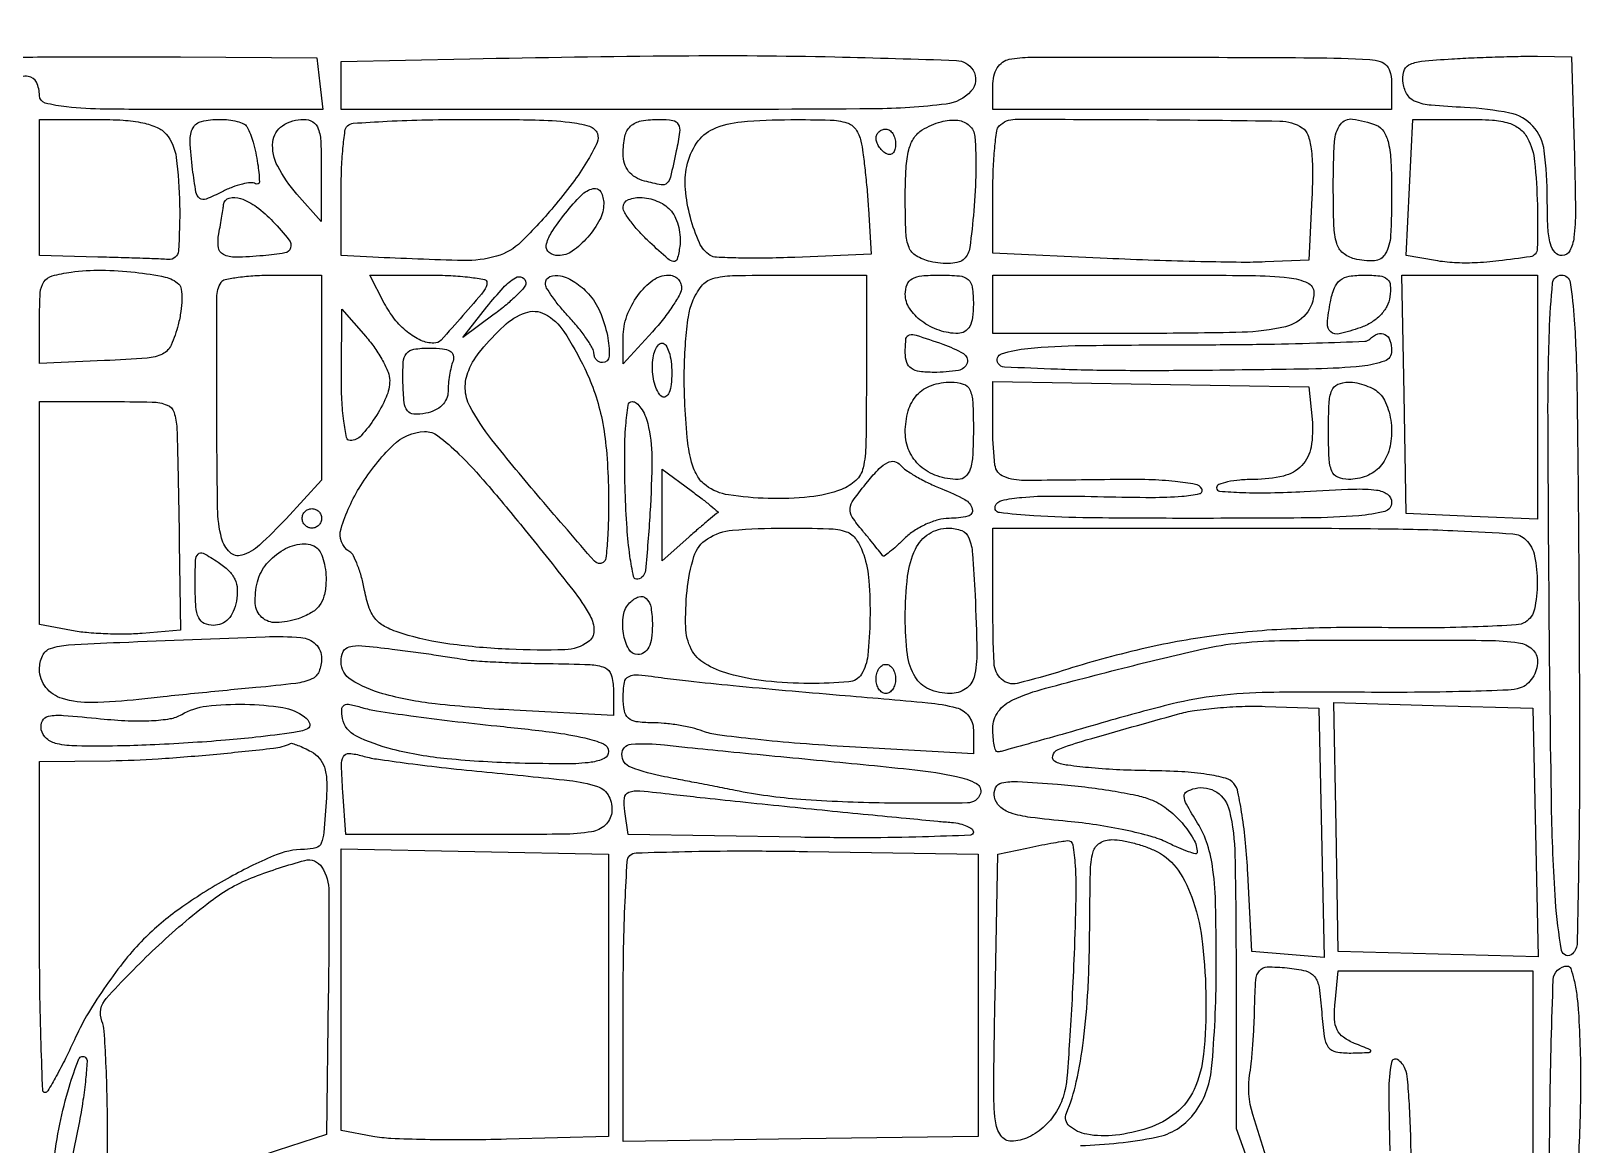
# Model space of a CAD drawing. Extents: x 24 to 1546, y 0 to 2379.
# Drawn here: x 403.1 to 563, y 461.6 to 576.1 of the extents above; entities that cross this region are included whole.
import ezdxf

# ---------------------------------------------------------------- set-up
doc = ezdxf.new("R2010")
doc.units = 0
doc.header["$MEASUREMENT"] = 0
doc.layers.get('0').update_dxf_attribs({"linetype": 'CONTINUOUS'})

msp = doc.modelspace()

# ---------------------------------------------------------------- linework, layer by layer
for points in [[(669.79548, 1002.302636, -0.00002), (669.596685, 899.530331, -0.000025), (669.388942, 796.915146, -0.198373)], [(433.08376, 459.637665, -0.000005), (433.142073, 433.558978, -0.0001)], [(682.11066, 576.138525, -0.000014), (730.176508, 576.301627, -0.000501)], [(337.966179, 168.392349, 0.000137), (435.072302, 168.795574, 0.000014), (536.468237, 169.247283, 0.412847)], [(563.34628, 20.117426, 0.00003), (563.585042, 68.349484, 0.000793), (563.761466, 121.74337, 0.000478), (563.809731, 185.065658, -0.000252), (563.829439, 248.38279, -0.000419), (563.917736, 301.759581, -0.00001), (564.039235, 350.115363, -0.198254)], [(330.47682, 18.883074, 0.000013), (445.994116, 18.943074, 0.000017), (561.276547, 19.009838, 0.139128)], [(226.501837, 20.5), (226.500919, 213.749975, -0.000156), (226.538171, 334.839254, -0.002108), (226.752395, 379.142941, -0.000995), (227.046872, 405.812407, -0.410398), (228.25, 406.999975, -0.406869), (229.694408, 405.591471, -0.003991), (229.967336, 389.699567, -0.002296), (230.109045, 358.876355, -0.000048), (230.095006, 206.25), (230.064976, 47)], [(511.021299, 461.55132, 0.040739), (518.79648, 462.414478, 0.181542), (522.641398, 464.778, 0.143129), (524.491663, 469.463034, 0.02237), (524.964459, 479.5, 0.005533), (524.906684, 486.120649, 0.026419), (524.632467, 489.890253, 0.046194), (524.060473, 492.475274, 0.059437), (523.049336, 494.686897, -0.008925), (521.913192, 496.627299, -0.111207), (521.670592, 497.439224, -0.289282), (521.930679, 497.921778, -0.072759), (522.803074, 498.258144, -0.204959), (525.011891, 497.8526, -0.191969), (526.322658, 495.959386, -0.051725), (526.889174, 491.372736, -0.004883), (527, 480.0258), (527, 463.296489), (533, 446.582298, -0.00166)], [(534.27155, 447.276694, -0.00334), (528.721972, 464.738467, -0.116253), (528.425016, 469, 0.016408), (528.587912, 470.254919, 0.006059), (528.737869, 472.032674, 0.005997), (528.854849, 473.978698, 0.007182), (528.916667, 475.813358, -0.012017), (529.036799, 478.582845, -0.158138), (529.413368, 479.522758, -0.220582), (530.21788, 479.903324, -0.025945), (532.25, 479.813358, -0.034162), (534.163031, 479.495957, -0.170606), (535.064461, 478.917313, -0.131086), (535.533538, 477.812404, -0.017144), (535.807498, 475.25, 0.015213), (536.065707, 472.743417, 0.122783), (536.488822, 471.676081, 0.195722), (537.275164, 471.180364, 0.049906), (538.807498, 471.063386, 0.002161), (540.679, 471.115539, 0.302207), (540.851851, 471.238715, 0.406134), (540.780028, 471.40539, 0.002734), (539.186004, 472.054836, -0.058413), (538.033454, 472.681664, -0.128278), (537.391001, 473.443139, -0.104583), (537.128426, 474.529036, -0.031237), (537.186004, 476.24145), (537.5, 479.5), (547.5, 479.5), (557.5, 479.5), (557.5, 465.5), (557.5, 451.5)], [(545, 459.370495, 0.006605), (544.955645, 462.728192, 0.00848), (544.821697, 465.814208, 0.006758), (544.631468, 468.385321, 0.069873), (544.393011, 469.418213, 0.1642), (543.596359, 470.379726, 0.526666), (542.972324, 470.103959, 0.047543), (542.704462, 467.141433, 0.006695), (542.816413, 461.002179, -0.004062)]]:
    msp.add_lwpolyline(points, format="xyb")
for points in [[(432.816422, 570.664104), (433.132845, 568), (418.566422, 568, -0.003349), (410.743384, 568.052393, -0.021306), (406.777168, 568.274731, -0.041769), (404.582527, 568.678838, -0.3384), (404, 569.440983, 0.113491), (403.686741, 570.803307, 0.253297), (402.849295, 571.404468, 0.155182), (401.506194, 571.158036, 0.044316), (399.709808, 569.986375, -0.082994), (397.441303, 568.74441, -0.054611), (394.534666, 568.075523, -0.057214), (391.885139, 568.068184, -0.230373), (390.555773, 568.909758, -0.096779), (390.382488, 569.369266, -0.045124), (390.333013, 570.006591, -0.042416), (390.401526, 570.707101, -0.046065), (390.587001, 571.366125, -0.263129), (392.006687, 572.537355, -0.025496), (396.60209, 573.111151, -0.016804), (404.260724, 573.414855, -0.003041), (418.5, 573.414104), (432.5, 573.328207)], [(499.967059, 572.053299, -0.337922), (499.752992, 569.879826, -0.176055), (497.188838, 568.569782, -0.029169), (489.717124, 568.079864, -0.001789), (467.393011, 568), (435, 568), (435, 570.470975), (435, 572.94195), (448.25, 573.220975, -0.00323), (469.760999, 573.53496, -0.007678), (485.759058, 573.419461, -0.00344), (498.250875, 573.051426, -0.250259)], [(540.75, 573.133698, -0.060903), (541.830165, 572.936017, -0.141213), (542.51163, 572.486386, -0.129732), (542.883739, 571.714031, -0.047773), (543, 570.5), (543, 568), (522.5, 568), (502, 568), (502, 570.426676, -0.056312), (502.115183, 571.446156, -0.081535), (502.457175, 572.28357, -0.095679), (502.996716, 572.873035, -0.112857), (503.687663, 573.176676, -0.04714), (505.85911, 573.383755, -0.000507), (520.872713, 573.381558, -0.001342), (534.860083, 573.327785, -0.013206)], [(561.784983, 563.208775, -0.004608), (561.890128, 557.5845, -0.03284), (561.737257, 554.86627, -0.086672), (561.316687, 553.480955, -0.282995), (560.534983, 553, -0.209898), (559.79216, 553.326205, -0.121816), (559.316062, 554.196081, -0.053705), (559.064767, 555.847211, -0.010933), (559, 558.80887, 0.031765), (558.684546, 563.769321, 0.153173), (557.517697, 566.306873, 0.161808), (555.150323, 567.646596, 0.03657), (550.5, 568.212212, -0.009751), (547.054398, 568.444897, -0.072095), (545.455909, 568.820641, -0.160096), (544.620759, 569.513169, -0.105298), (544.187581, 570.695576, -0.09147), (544.237355, 571.906369, -0.223866), (544.773675, 572.591752, -0.092198), (546.051465, 572.962599, -0.009546), (549.187581, 573.212438, -0.00429), (551.477771, 573.331234, -0.003347), (553.967602, 573.422283, -0.003384), (556.28802, 573.47587, -0.008229), (558, 573.475636), (561.5, 573.417549)], [(417.009657, 565.488364, -0.142976), (418.051754, 563.082131, -0.026512), (418.400753, 558.220071, -0.022386), (418.276991, 553.482801, -0.416836), (417.25, 552.6, 0.010284), (416.463833, 552.646645, 0.001057), (414.604688, 552.714688, 0.001317), (412.389035, 552.785247, 0.001052), (410, 552.85), (404, 553), (404, 560), (404, 567), (409.877555, 567, -0.016085), (412.591141, 566.912683, -0.036147), (414.630707, 566.632341, -0.049041), (416.102227, 566.16606, -0.118857)], [(425.302725, 566.25, -0.060989), (425.956787, 564.656243, -0.02832), (426.425918, 562.46575, -0.029287), (426.606088, 560.590757, -0.599977), (426.218381, 560.365033, 0.160484), (425.719218, 560.484714, 0.036819), (424.851382, 560.347744, 0.034423), (423.826513, 560.031882, 0.027707), (422.77493, 559.558257, -0.021853), (421.137469, 558.797588, -0.265835), (420.476562, 558.882964, -0.190461), (420.081472, 559.532809, -0.011229), (419.736035, 561.859435, -0.018574), (419.479609, 564.772702, -0.13684), (419.783196, 566.121806, -0.216986), (420.668763, 566.79518, -0.05575), (422.5, 567, -0.0292), (423.442728, 566.944897, -0.036191), (424.305861, 566.779688, -0.039221), (424.984867, 566.539596, -0.161704)], [(432.968399, 561.75), (432.936798, 556.5), (430.468399, 559.305764, -0.059187), (428.484557, 562.185199, -0.144889), (427.985187, 564.683654, -0.228163), (428.978134, 566.343337, -0.146791), (431.166667, 567, -0.138716), (432.100037, 566.735972, -0.173937), (432.658415, 566.0384, -0.073181), (432.921832, 564.626835, -0.011103)], [(461.348508, 565.534186, -0.200937), (461.320953, 564.621606, -0.026438), (460.407445, 562.865387, -0.02581), (458.984713, 560.713202, -0.015129), (457.076168, 558.284186, -0.024229), (453.496704, 554.400695, -0.124685), (450.991213, 552.934116, -0.076888), (447.564502, 552.493049, -0.005904), (438.25, 552.840369), (435, 553), (435, 559.333333, -0.009794), (435.04848, 561.80813, -0.013945), (435.195833, 564.002083, -0.009871), (435.403093, 565.801233, -0.164193), (435.666667, 566.333333, -0.182032), (436.258093, 566.601201, -0.003374), (439.728989, 566.804167, -0.007823), (443.825604, 566.951777, -0.005093), (448.559678, 567, -0.00458), (454.95478, 566.941422, -0.023954), (458.46669, 566.708526, -0.043249), (460.531519, 566.288752, -0.233452)], [(469.46264, 563.75, -0.005249), (468.856526, 561.05905, -0.145759), (468.501051, 560.440382, -0.241574), (467.919418, 560.269516, -0.016863), (466.20633, 560.656295, -0.068358), (465.258813, 561.048306, -0.093659), (464.563901, 561.652351, -0.095061), (464.144117, 562.460822, -0.072467), (464, 563.449965, -0.049079), (464.176433, 565.243075, -0.155257), (464.752431, 566.286954, -0.147702), (465.846705, 566.836281, -0.043018), (467.746122, 567, -0.040235), (469.102344, 566.890687, -0.235204), (469.666623, 566.485397, -0.15876), (469.80722, 565.671362, -0.016797)], [(488.441214, 564.75, -0.018973), (488.64534, 563.574604, -0.005815), (488.865362, 561.785704, -0.00581), (489.065257, 559.775768, -0.006331), (489.212036, 557.818353), (489.503539, 553.136706), (481.648141, 552.818353, -0.006551), (478.577966, 552.734199, -0.009387), (475.855334, 552.74637, -0.005788), (473.584102, 552.825483, -0.128585), (472.958932, 553.020352, -0.1497), (471.831594, 554.31697, -0.039931), (470.912047, 556.927592, -0.040894), (470.394706, 559.818144, -0.078049), (470.536848, 562.167767, -0.093032), (471.551749, 564.556677, -0.141304), (473.262016, 566.005375, -0.085226), (476.153939, 566.749949, -0.019361), (481.230948, 566.969591, -0.007474), (485.263245, 566.92753, -0.06842), (486.989682, 566.645365, -0.166076), (487.902633, 565.98282, -0.101339)], [(492, 564.440983, -0.066118), (491.926733, 563.889346, -0.138808), (491.70625, 563.521475, -0.191142), (491.379648, 563.392057, -0.139169), (491, 563.5, -0.06081), (490.617485, 563.806203, -0.051032), (490.29375, 564.2129, -0.053229), (490.073302, 564.653442, -0.089642), (490, 565.059017, -0.105429), (490.076556, 565.418051, -0.099231), (490.29375, 565.723586, -0.096318), (490.618268, 565.928382, -0.092995), (491, 566, -0.153634), (491.381379, 565.879982, -0.097988), (491.70625, 565.542039, -0.080552), (491.925455, 565.037096, -0.062283)], [(500.145946, 565.25, -0.02543), (500.261331, 561.685146, -0.016964), (500.047243, 557.60462, -0.011136), (499.635873, 553.832067, -0.165104), (499.055826, 552.655826, -0.131838), (498.527541, 552.351078, -0.046417), (497.657684, 552.203281, -0.042162), (496.625004, 552.212307, -0.038241), (495.573216, 552.392268, -0.068605), (494.122227, 552.976696, -0.171134), (493.385682, 553.8303, -0.084173), (493.066755, 555.364333, -0.009258), (493, 558.969362, -0.013372), (493.080486, 561.97825, -0.048329), (493.366724, 563.871283, -0.080935), (493.900506, 565.105582, -0.118981), (494.75, 565.919901, -0.059157), (496.678247, 566.756225, -0.104016), (498.402672, 566.90102, -0.154742), (499.603738, 566.349364, -0.189723)], [(533.801843, 566.143629, -0.170311), (534.378232, 565.413342, -0.048293), (534.719221, 563.984491, -0.033695), (534.867169, 561.886121, -0.012562), (534.801843, 558.930272), (534.5, 552.542659), (530, 552.347751, -0.013255), (527.530432, 552.306312, -0.003061), (523.370312, 552.372267, -0.00316), (518.578516, 552.507885, -0.003084), (513.75, 552.70491), (502, 553.256977), (502, 559.461822, -0.009995), (502.04849, 561.887366, -0.014186), (502.195833, 564.039827, -0.010172), (502.403238, 565.803503, -0.163431), (502.666667, 566.333333, -0.198719), (504.286451, 567.004976, -0.001709), (518.01648, 566.968257, -0.00225), (531.51917, 566.825234, -0.138414)], [(541.418213, 566.393011, -0.165839), (542.181199, 565.756729, -0.080914), (542.66361, 564.568092, -0.044604), (542.927383, 562.624872, -0.011442), (543, 559.452028, -0.013088), (542.884305, 555.032846, -0.115766), (542.343481, 553.172092, -0.253927), (541.218845, 552.466855, -0.079801), (539.173541, 552.664869, -0.108777), (537.997406, 553.265981, -0.150574), (537.349586, 554.248943, -0.063388), (537.062016, 556.063149, -0.007649), (537, 560.116631, -0.013389), (537.12332, 564.72117, -0.140875), (537.733662, 566.483155, -0.281269), (538.979363, 567.023183, -0.056836)], [(556.964816, 565.065741, -0.097688), (557.695636, 562.674765, -0.01962), (557.975736, 558.209445, -0.012694), (557.96682, 553.697289, -0.362923), (557.25, 552.88598, -0.008455), (554.004026, 552.448524, -0.018989), (551.526546, 552.252201, -0.024042), (549.454384, 552.266645, -0.028115), (547.5, 552.484991), (544.5, 552.992167), (544.832059, 559.996083), (545.164118, 567), (550.546875, 567, -0.014965), (553.351454, 566.91604, -0.058283), (555.057729, 566.612085, -0.09688), (556.171455, 566.023916, -0.100426)], [(462, 558.328741, -0.122437), (461.593253, 556.692598, -0.057737), (460.351197, 554.887448, -0.05833), (458.772986, 553.457204, -0.156183), (457.345012, 553, -0.158078), (456.397002, 553.3074, -0.284534), (456.097683, 554.037113, -0.10492), (456.606563, 555.332823, -0.020805), (458.07258, 557.365141, -0.029726), (459.700058, 559.198601, -0.137051), (460.92506, 559.888656, -0.340913), (461.68993, 559.55028, -0.124937)], [(427.996296, 556.503943, -0.016749), (429.641408, 554.63087, -0.245569), (429.815048, 553.798208, -0.288876), (429.227231, 553.269682, -0.021731), (427, 552.986558, -0.014378), (424.146586, 552.831665, -0.121978), (422.902063, 553.106413, -0.253297), (422.38547, 553.838349, -0.075829), (422.431964, 555.25, 0.002537), (422.597983, 556.166413, 0.002758), (422.750005, 557.059375, 0.00259), (422.872044, 557.825666, 0.0135), (422.92569, 558.25, -0.314606), (423.491753, 558.910759, -0.147164), (424.674672, 558.864126, -0.07693), (426.321158, 557.996059, -0.044495)], [(468.954319, 557.555042, -0.071567), (469.389958, 556.844232, -0.042428), (469.705273, 555.899507, -0.041533), (469.863538, 554.882059, -0.055385), (469.826764, 553.948268, -0.026696), (469.556573, 552.638245, -0.377091), (469.189647, 552.391069, -0.15098), (468.601842, 552.659288, -0.005415), (466.75, 554.345477, -0.018841), (465.697063, 555.402046, -0.023648), (464.807813, 556.460565, -0.022831), (464.160054, 557.395768, -0.140951), (464, 557.952251, -0.308085), (464.543886, 558.751157, -0.114337), (465.958643, 558.961623, -0.085183), (467.67921, 558.522364, -0.115042)], [(418.313867, 550.058317, -0.17052), (418.573675, 549.540441, -0.035415), (418.631937, 548.508491, -0.033422), (418.528699, 547.240175, -0.026143), (418.253781, 545.886133, -0.040379), (417.534175, 543.80764, -0.177783), (416.649688, 542.887976, -0.095112), (415.07318, 542.462931, -0.007382), (410.689914, 542.20431), (404, 541.90862), (404, 546.390952, -0.014279), (404.079498, 549.174179, -0.132559), (404.455377, 550.305805, -0.183008), (405.302024, 550.91602, -0.032579), (407.25, 551.305557, -0.035477), (410.359471, 551.496431, -0.025666), (413.825909, 551.284936, -0.022544), (416.917794, 550.79441, -0.142349)], [(433, 540.456437), (433, 529.912874), (429.339367, 525.956437, -0.020969), (426.610383, 523.244412, -0.111874), (424.796315, 522.211688, -0.272952), (423.56115, 522.511615, -0.136815), (422.723774, 523.948287, -0.060611), (422.30535, 527.035704, -0.002814), (422.220613, 537.6224, -0.00147), (422.226869, 548.711949, -0.136723), (422.661268, 550.25, -0.207601), (423.079082, 550.544752, -0.016735), (424.435273, 550.779688, -0.020364), (426.1329, 550.945459, -0.014155), (428.059017, 551), (433, 551)], [(450, 550.239782, -0.17417), (449.688781, 549.373446, -0.007242), (447.526132, 546.827861, -0.006497), (445.275654, 544.321823, -0.209507), (444.541318, 544, -0.107966), (443.207743, 544.291358, -0.062347), (441.805448, 545.160266, -0.055494), (440.496094, 546.48209, -0.048171), (439.437335, 548.121181), (437.94864, 551), (443.97432, 551, -0.011845), (446.28453, 550.945265, -0.019533), (448.229956, 550.776686, -0.014308), (449.749673, 550.540605, -0.361652)], [(454, 550.188058, -0.181791), (453.834338, 549.747478, -0.017958), (453.045313, 548.909331, -0.02082), (451.994865, 547.953965, -0.015032), (450.75, 546.975118), (447.5, 544.57412), (450, 547.731731, -0.018342), (451.677411, 549.697699, -0.069372), (452.922489, 550.723699, -0.254299), (453.638351, 550.761437, -0.289022)], [(460.423829, 549.084168, -0.08286), (461.60658, 547.239813, -0.051176), (462.376192, 544.774744, -0.05951), (462.548785, 542.661096, -0.4033), (461.862487, 542, -0.109178), (461.533442, 542.072715, -0.099794), (461.253355, 542.278615, -0.095267), (461.065526, 542.586361, -0.089747), (461, 542.948478, 0.132072), (460.859976, 543.469338, 0.018953), (460.265625, 544.410744, 0.020427), (459.457269, 545.49216, 0.016167), (458.5, 546.594501, -0.014588), (457.542634, 547.689947, -0.018929), (456.734375, 548.750498, -0.016863), (456.133878, 549.667788, -0.137331), (456, 550.146023, -0.303442), (456.463922, 550.84007, -0.158284), (457.5469, 550.925137, -0.087737), (459.038866, 550.275617, -0.062483)], [(470, 549.722861, -0.12515), (469.824968, 549.034529, -0.020933), (469.11875, 547.856037, -0.021803), (468.148601, 546.512318, -0.017806), (467, 545.161143), (464, 541.876564), (464, 544.609541, -0.087881), (464.387399, 546.796623, -0.069845), (465.518069, 548.915965, -0.075839), (467.061607, 550.473326, -0.160986), (468.654988, 551, -0.093872), (469.168403, 550.902752, -0.09658), (469.604903, 550.62484, -0.099063), (469.897072, 550.210171, -0.104456)], [(489, 540.475249, -0.003594), (488.95072, 533.61922, -0.051316), (488.665904, 531.194289, -0.151896), (487.922993, 529.899612, -0.096559), (486.4349, 528.975249, -0.06557), (483.167302, 528.201992, -0.032272), (478.891595, 528.044164, -0.030821), (474.832005, 528.407435, -0.120707), (472.522798, 529.359671, -0.107964), (471.59126, 530.412547, -0.066007), (470.977459, 531.960933, -0.039547), (470.581492, 534.316593, -0.01059), (470.32963, 538.109671, -0.015112), (470.284459, 541.14072, -0.0156), (470.423936, 544.136903, -0.015501), (470.705717, 546.718581, -0.062102), (471.119282, 548.25, -0.069583), (472.053403, 549.856235, -0.157121), (473.207128, 550.634428, -0.065247), (475.23052, 550.943141, -0.005274), (480.62132, 551), (489, 551)], [(500, 548, -0.033022), (499.91067, 546.648886, -0.087468), (499.619522, 545.729006, -0.13464), (499.124698, 545.196458, -0.139502), (498.434259, 545, -0.081597), (496.474424, 545.321977, -0.078422), (494.69082, 546.255511, -0.087342), (493.436963, 547.58045, -0.146944), (493, 549.035184, -0.091502), (493.180501, 550.013254, -0.175332), (493.695334, 550.609656, -0.105632), (494.68809, 550.917895, -0.022645), (496.5, 551, -0.021354), (498.561026, 550.911937, -0.157079), (499.458333, 550.535714, -0.185552), (499.888231, 549.739808, -0.032088)], [(535, 549.2, -0.178414), (534.181907, 546.980292, -0.159224), (532.077339, 545.693513, -0.052511), (527.617887, 545.119322, -0.005782), (517.3, 545), (502, 545), (502, 548), (502, 551), (518.5, 551, -0.002216), (528.498395, 550.95569, -0.024955), (532.458333, 550.722727, -0.080058), (534.356896, 550.200481, -0.293678)], [(542.819551, 548.770124, -0.08595), (542.50003, 547.785582, -0.069682), (541.850036, 546.88359, -0.063986), (540.917532, 546.130391, -0.053739), (539.769513, 545.583944, -0.024735), (537.619475, 544.948378, -0.243107), (536.729932, 545.16512, -0.241286), (536.388051, 546.017818, -0.0244), (536.704882, 548.25, -0.043958), (537.110321, 549.67255, -0.134988), (537.698291, 550.47246, -0.129139), (538.629839, 550.87925, -0.038736), (540.186128, 551, -0.026473), (541.768389, 550.916165, -0.150302), (542.534856, 550.588271, -0.201875), (542.861255, 549.945376, -0.053483)], [(562.208486, 524.25, -0.001235), (562.313597, 504.504357, -0.004307), (562.240149, 491.757218, -0.00175), (562.07263, 482.387015, -0.193363), (561.590361, 481.257028, -0.605673), (560.472523, 481.607429, -0.027469), (559.845041, 486.685273, -0.013058), (559.436709, 496.422386, -0.001862), (559.195413, 516.409403, -0.001106), (559.07238, 536.463988, -0.010068), (559.214125, 545.205525, -0.014767), (559.54177, 550.171514, -0.386536), (560.453332, 551, -0.370121), (561.348603, 550.232088, -0.021837), (561.769507, 546.39249, -0.012901), (562.042753, 539.516511, -0.001531)], [(440, 540.166743, -0.104469), (439.636868, 538.447714, -0.041399), (438.475526, 536.317409, -0.039002), (437.061334, 534.4946, -0.211314), (435.943296, 534, -0.355882), (435.572665, 534.302058, -0.017232), (435.286376, 535.982813, -0.021612), (435.087426, 538.16216, -0.013126), (435.031601, 540.75), (435.063202, 547.5), (437.531601, 544.694236, -0.027437), (438.476312, 543.493584, -0.028169), (439.274908, 542.206907, -0.029339), (439.835577, 541.017489, -0.095749)], [(460.053865, 541.388729, -0.031611), (461.10824, 538.806364, -0.03156), (461.829323, 536.110296, -0.027671), (462.270526, 533.04415, -0.016003), (462.477547, 529.323426, -0.009002), (462.493576, 526.448237, -0.013733), (462.394057, 523.954974, -0.008234), (462.221931, 521.906402, -0.233334), (461.947589, 521.467608, -0.367196), (461.037324, 521.605412, -0.002535), (455.505957, 528.019245, -0.008038), (450.501448, 534.076565, -0.047104), (448.240152, 537.525823, -0.114905), (447.765262, 539.330222, -0.107603), (448.117976, 541.206277, -0.074751), (449.394202, 543.290454, -0.029069), (451.721452, 545.754824, -0.10217), (453.946421, 547.125869, -0.210863), (455.944946, 546.991732, -0.128714), (457.896306, 545.214703, -0.031326)], [(446.511055, 542.168213, 0.034198), (446.314855, 541.529516, 0.017), (446.150122, 540.698407, 0.01679), (446.037228, 539.821925, 0.023635), (446, 539.03479, -0.105813), (445.837524, 538.275636, -0.093183), (445.374511, 537.609643, -0.083254), (444.6486, 537.100854, -0.064168), (443.728288, 536.798889, -0.055176), (442.479705, 536.700495, -0.226929), (441.824178, 537.040021, -0.13853), (441.486983, 537.906072, -0.017444), (441.363027, 539.932312, -0.019593), (441.39037, 542.041058, -0.153764), (441.72895, 542.948039, -0.194795), (442.484958, 543.384526, -0.034722), (444.145794, 543.5, -0.027799), (445.430049, 543.428542, -0.100751), (446.204801, 543.178665, -0.199017), (446.538627, 542.753016, -0.161017)], [(469, 540.940983, -0.027979), (468.933656, 539.756294, -0.069343), (468.718784, 538.916013, -0.145541), (468.391769, 538.509855, -0.297719), (468, 538.5, -0.130646), (467.615492, 538.906663, -0.045439), (467.29375, 539.653525, -0.041396), (467.073842, 540.57934, -0.037634), (467, 541.559017, -0.039081), (467.07317, 542.49372, -0.058208), (467.29375, 543.282961, -0.076538), (467.617207, 543.820624, -0.222681), (468, 544, -0.257909), (468.384428, 543.787575, -0.061379), (468.70625, 543.101414, -0.048032), (468.927265, 542.112882, -0.031003)], [(496.84959, 543.902589, -0.047251), (498.973404, 542.928919, -0.350891), (499.349803, 541.962964, -0.284745), (498.466485, 541.199694, -0.039474), (495.940983, 541, -0.031983), (494.477941, 541.09368, -0.117871), (493.617623, 541.420011, -0.164533), (493.15741, 542.028613, -0.080498), (493, 543, -0.025161), (493.073747, 544.464561, -0.320291), (493.417277, 544.8558, -0.13782), (494.125669, 544.824887, -0.004476)], [(543, 543.195333, -0.315193), (542.279479, 542.165902, -0.062433), (539.96044, 541.635751, -0.020754), (535.208727, 541.357267, -0.001791), (523.059969, 541.193793, -0.004092), (515.145054, 541.180426, -0.007301), (508.636054, 541.31777, -0.002627), (503.20169, 541.540448, -0.247638), (502.545448, 541.926463, -0.486162), (502.906342, 542.910679, -0.055153), (505.596745, 543.467579, -0.020469), (511.14328, 543.761737, -0.002741), (522.845418, 543.838622, 0.003077), (529.535684, 543.887077, 0.004882), (535.263423, 544.01976, 0.001346), (540.23104, 544.196771, 0.188975), (540.762084, 544.428751, -0.106118), (541.572568, 544.952776, -0.220007), (542.307805, 544.900776, -0.18869), (542.824337, 544.280106, -0.080444)], [(500, 535, -0.013621), (499.931449, 532.484034, -0.062329), (499.671713, 531.048344, -0.134262), (499.183882, 530.287936, -0.185449), (498.434259, 530, -0.081797), (496.290531, 530.353063, -0.100503), (494.540663, 531.37082, -0.107114), (493.402803, 532.930594, -0.104589), (493, 534.835184, -0.067958), (493.303274, 537.056201, -0.117258), (494.200856, 538.680383, -0.125162), (495.684609, 539.659828, -0.083801), (497.7, 540, -0.078382), (498.9666, 539.800214, -0.209687), (499.635, 539.206522, -0.097373), (499.936587, 537.957939, -0.010718)], [(534.818231, 536.184676, -0.06559), (534.717459, 533.330932, -0.150877), (533.762479, 531.431125, -0.144299), (531.86732, 530.348799, -0.058135), (528.877555, 530, 0.021259), (527.391387, 529.936782, 0.034209), (526.139032, 529.74313, 0.037787), (525.231799, 529.465128, 0.308765), (525, 529.125549, 0.39216), (525.306935, 528.794394, 0.008939), (527.64375, 528.658707, 0.015183), (530.549063, 528.630356, 0.009088), (534, 528.764254, -0.004785), (539.144234, 529.008198, -0.04058), (541.455252, 528.908068, -0.124997), (542.572703, 528.470635, -0.241797), (543, 527.638706, -0.342576), (542.283064, 526.715118, -0.042818), (539.609818, 526.269903, -0.017969), (534.458993, 526.045637, -0.001895), (522.416667, 526, -0.002508), (511.973669, 526.052375, -0.012973), (506.203396, 526.260055, -0.015591), (502.669621, 526.590005, -0.474507), (502.255447, 527.25, -0.264444), (502.926948, 527.848617, -0.030959), (504.988822, 528.158399, -0.022286), (508.231569, 528.296835, -0.005911), (513.412793, 528.225736, 0.005571), (518.345344, 528.154701, 0.020881), (521.440214, 528.273905, 0.033015), (523.268755, 528.543272, 0.518104), (523.478204, 529.035266, 0.21196), (522.817789, 529.486581, 0.01846), (520.757596, 529.787071, 0.020155), (518.032733, 529.971595, 0.010746), (514.654192, 529.991259, -0.00255), (505.22683, 529.89159, -0.096311), (503.145431, 530.284458, -0.27343), (502.221142, 531.479338, -0.031157), (502, 535.024771), (502, 540.049543), (518.25, 539.774771), (534.5, 539.5)], [(541.8, 538.8, -0.082665), (542.260669, 538.155329, -0.03742), (542.6475, 537.18875, -0.035729), (542.911486, 536.083486, -0.040779), (543, 535, -0.071705), (542.699292, 532.91395, -0.110682), (541.818545, 531.327478, -0.119266), (540.401543, 530.345264, -0.09244), (538.55, 530, -0.104176), (537.468079, 530.227893, -0.194004), (536.8525, 530.859756, -0.086095), (536.564635, 532.163383, -0.011392), (536.5, 535, -0.011392), (536.564635, 537.836617, -0.086095), (536.8525, 539.140244, -0.194004), (537.468079, 539.772107, -0.104176), (538.55, 540, -0.050414), (539.422926, 539.91176, -0.038073), (540.350312, 539.6475, -0.038978), (541.191821, 539.259915, -0.069075)], [(418.118834, 535.25, -0.004665), (418.17264, 533.661352, -0.000813), (418.24129, 530.664062, -0.000883), (418.3099, 527.14733, -0.000792), (418.368834, 523.5), (418.5, 514.5), (414.544005, 514.177354, -0.018255), (412.789204, 514.098557, -0.01227), (410.782469, 514.131011, -0.012369), (408.839022, 514.258384, -0.02382), (407.294005, 514.472667), (404, 515.090626), (404, 526.545313), (404, 538), (411, 538, -0.005492), (415.591341, 537.949567, -0.086886), (417.118064, 537.647542, -0.228309), (417.831586, 536.886576, -0.065374)], [(466.520573, 535.75, -0.061412), (466.94369, 532.261814, -0.015426), (466.755458, 526.526676, -0.00773), (466.289455, 520.649074, -0.320558), (465.5, 519.739829, -0.42312), (465.066038, 520.015038, -0.015785), (464.696826, 522.121629, -0.018866), (464.395313, 525.00452, -0.008852), (464.212474, 528.75, -0.008119), (464.154557, 532.653376, -0.019367), (464.270858, 535.550023, -0.017496), (464.508125, 537.625107, -0.371263), (464.943422, 538, -0.179894), (465.373999, 537.839902, -0.061946), (465.826831, 537.339062, -0.05192), (466.231736, 536.611128, -0.040145)], [(453.919515, 524.79725, -0.003545), (458.818928, 518.646836, -0.03795), (460.592677, 515.996026, -0.131771), (460.991143, 514.447225, -0.236572), (460.404918, 513.306816, -0.152379), (458.013085, 512.490384, -0.01773), (452.289441, 512.541594, -0.022425), (446.191842, 513.087226, -0.040207), (441.282795, 514.156457, -0.041451), (439.62306, 514.814925, -0.098341), (438.575177, 515.622485, -0.095665), (437.89859, 516.784143, -0.037819), (437.419432, 518.577774, 0.020263), (437.107038, 519.936646, 0.02503), (436.702633, 521.171289, 0.024684), (436.269539, 522.151775, 0.138863), (435.886637, 522.570062, -0.34053), (434.996161, 524.930128, -0.065604), (437.015523, 529.372418, -0.059801), (440.348291, 533.518006, -0.185499), (443.586549, 534.915354, -0.176714), (444.962941, 534.475565, -0.02896), (447.105517, 532.607763, -0.021942), (449.961159, 529.554875, -0.007099)], [(473.737701, 526.571034, 0.100173), (473.577331, 526.48548, 0.001523), (472.762012, 525.808724, 0.004029), (471.821125, 525.009932, 0.002645), (470.75, 524.075686), (468, 521.651372), (468, 526.355623), (468, 531.059875), (470.987701, 528.850972, -0.005014), (472.116794, 527.998556, -0.008881), (473.02794, 527.270068, -0.003944), (473.755875, 526.656808, -0.593738)], [(496.75, 529.033053, -0.030252), (499.121031, 527.932628, -0.21141), (499.884272, 526.947369, -0.417765), (499.442111, 526.22463, -0.057639), (497.5, 526, 0.067737), (496.391038, 525.849072, 0.039043), (495.122396, 525.388021, 0.038247), (493.897874, 524.714148, 0.051509), (492.916667, 523.916667, -0.011524), (492.104921, 523.141502, -0.02014), (491.393224, 522.543229, -0.016136), (490.817435, 522.126505, -0.445408), (490.65601, 522.166667, 0.044316), (490.515198, 522.382782, 0.002187), (489.986422, 523.049643, 0.003522), (489.348362, 523.835721, 0.002536), (488.625569, 524.704459, -0.026871), (487.547563, 526.136441, -0.174696), (487.331655, 526.997564, -0.134243), (487.685292, 527.917143, -0.013615), (489.136226, 529.781843, -0.020727), (490.321053, 531.105996, -0.083065), (491.194202, 531.747549, -0.169023), (491.89171, 531.840901, -0.167288), (492.5, 531.481757, 0.066859), (493.09722, 530.945864, 0.018777), (494.160937, 530.278584, 0.018579), (495.432454, 529.607614, 0.018592)], [(433, 526, -0.099038), (432.923658, 525.618362, -0.097945), (432.70625, 525.29375, -0.097945), (432.381638, 525.076342, -0.099038), (432, 525, -0.099038), (431.618362, 525.076342, -0.097945), (431.29375, 525.29375, -0.097945), (431.076342, 525.618362, -0.099038), (431, 526, -0.099038), (431.076342, 526.381638, -0.097945), (431.29375, 526.70625, -0.097945), (431.618362, 526.923658, -0.099038), (432, 527, -0.099038), (432.381638, 526.923658, -0.097945), (432.70625, 526.70625, -0.097945), (432.923658, 526.381638, -0.099038)], [(488.726905, 522.25, -0.062946), (489.264647, 519.569015, -0.02278), (489.368395, 515.679976, -0.020379), (489.142796, 511.901365, -0.113785), (488.495438, 509.992618, -0.23895), (487.188268, 509.194565, -0.020287), (483.132264, 509.038546, -0.026818), (478.67821, 509.28709, -0.040414), (474.86246, 510.021529, -0.065556), (472.393306, 511.070885, -0.143769), (471.002979, 512.556043, -0.110785), (470.430077, 514.836004, -0.030539), (470.562281, 518.553486, -0.051571), (471.273989, 522.070664, -0.175201), (472.667159, 523.904855, -0.123666), (475.245731, 524.783021, -0.020543), (480.52462, 525, -0.006516), (485.145885, 524.939776, -0.074495), (486.934867, 524.623877, -0.166954), (487.945539, 523.848599, -0.065572)], [(500.167941, 518.111032, -0.007609), (500.36032, 512.273946, -0.066087), (500.064753, 509.698273, -0.187083), (499.196934, 508.472675, -0.147245), (497.626676, 508, -0.101653), (495.44519, 508.448141, -0.15837), (494.013916, 509.701829, -0.104439), (493.228097, 512.002124, -0.030275), (493, 515.765741, -0.027909), (493.239018, 520.044432, -0.084634), (494.043322, 522.836506, -0.139372), (495.444844, 524.414308, -0.142844), (497.453125, 525, -0.097059), (498.801038, 524.735857, -0.204891), (499.535931, 523.992366, -0.075448), (499.90718, 522.368694, -0.006502)], [(556.8, 523.8, -0.148033), (557.697385, 522.1235, -0.050753), (557.964616, 519.351762, -0.050415), (557.678528, 516.664166, -0.205426), (556.755184, 515.348695, -0.124869), (555.801655, 515.048375, -0.004391), (551.908885, 514.861814, -0.00791), (547.270137, 514.753769, -0.005425), (542.005184, 514.771575, 0.014305), (532.674276, 514.637426, 0.022739), (524.720477, 513.932047, 0.024073), (517.201113, 512.547743, 0.018957), (509.215053, 510.353796, -0.017218), (504.510667, 509.043784, -0.250431), (502.894078, 509.462796, -0.198433), (502.126093, 511.11706, -0.010716), (502, 517), (502, 525), (528.8, 525, -0.002322), (541.623588, 524.940447, -0.008386), (549.789055, 524.727612, -0.006606), (555.461884, 524.409362, -0.180974)], [(433.450503, 519.360627, -0.053549), (433.243714, 517.999228, -0.102024), (432.753169, 517.011815, -0.098705), (431.899266, 516.278462, -0.047804), (430.577547, 515.692516, -0.071442), (428.336924, 515.286851, -0.195433), (426.853178, 515.827674, -0.198936), (426.183769, 517.240345, -0.074054), (426.403133, 519.470075, -0.113066), (427.34803, 521.325266, -0.090133), (429.077789, 522.766794, -0.102322), (431.006511, 523.386842, -0.198123), (432.535456, 522.940446, -0.120829), (432.925586, 522.432606, -0.041101), (433.231377, 521.546819, -0.038024), (433.420155, 520.474381, -0.035509)], [(424.240649, 517.478539, -0.054403), (423.916653, 516.422111, -0.08874), (423.401786, 515.641885, -0.10363), (422.713833, 515.167224, -0.099687), (421.883423, 515, -0.109701), (420.942565, 515.20894, -0.175749), (420.367039, 515.784008, -0.092046), (420.074784, 516.908488, -0.017678), (420, 519.023053, -0.006721), (420.035978, 521.699347, -0.185441), (420.300503, 522.336342, -0.340769), (420.832804, 522.418767, -0.019205), (422.357226, 521.501592, -0.046476), (423.440851, 520.637916, -0.092043), (424.078586, 519.747291, -0.09829), (424.330091, 518.727949, -0.058776)], [(467, 515, -0.033607), (466.911037, 513.677925, -0.082504), (466.625, 512.75, -0.12651), (466.148955, 512.202091, -0.152103), (465.5, 512, -0.276183), (464.568426, 512.557061, -0.084686), (464.024866, 514.175783, -0.076123), (464.019164, 516.049602, -0.160479), (464.666667, 517.333333, -0.108326), (465.620257, 517.944001, -0.292752), (466.370923, 517.779436, -0.159359), (466.860738, 516.813585, -0.038338)], [(433, 511.612847, -0.098677), (432.7316, 510.266104, -0.191925), (431.97835, 509.493436, -0.074794), (430.346322, 509.042506, -0.007234), (426.25, 508.607505, 0.001327), (423.279746, 508.327527, 0.000925), (419.929652, 507.996513, 0.000933), (416.717817, 507.6671, 0.001936), (414.212646, 507.395626, -0.022232), (409.400375, 507.070975, -0.079186), (406.3495, 507.485791, -0.151177), (404.650861, 508.631167, -0.171001), (404, 510.47861, -0.106145), (404.300898, 511.880031, -0.20872), (405.129623, 512.631081, -0.066382), (406.980696, 512.991241, -0.004696), (412.25, 513.256012, -0.000925), (427.187968, 513.838346, -0.029043), (430.87249, 513.761127, -0.175927), (432.38754, 513.071213, -0.201459)], [(557.999688, 511.317388, -0.07452), (557.867529, 510.434714, -0.06944), (557.481432, 509.606104, -0.072859), (556.905744, 508.949943, -0.099789), (556.220382, 508.569946, -0.067361), (554.960813, 508.350085, -0.003051), (550.565977, 508.208563, -0.005059), (545.33492, 508.125012, -0.003597), (539.470382, 508.13287, 0.005402), (530.333096, 508.112128, 0.025767), (525.1256, 507.775273, 0.031225), (520.444522, 506.930472, 0.010465), (513.729159, 505.130311, -0.001114), (509.566001, 503.930435, -0.001749), (505.9815, 502.919529, -0.000438), (502.844046, 502.049493, -0.067511), (502.479159, 502, -0.323622), (502.292308, 502.135086, -0.030904), (502.140753, 502.711594, -0.03021), (502.034594, 503.49389, -0.018621), (502, 504.422448, -0.158677), (502.558862, 506.139117, -0.131085), (504.061339, 507.35574, -0.039987), (507.403474, 508.538124, -0.003177), (516.5, 510.897256, -0.006481), (523.460598, 512.559655, -0.031062), (527.487628, 513.206943, -0.022129), (532.094893, 513.451439, -0.002192), (543.173723, 513.5, -0.002054), (552.857337, 513.46022, -0.034501), (556.051227, 513.21319, -0.148215), (557.450398, 512.553712, -0.212074)], [(447.5, 511.530271, 0.028733), (448.66613, 511.379019, 0.004931), (450.895313, 511.241364, 0.005358), (453.519084, 511.133478, 0.004761), (456.25, 511.076511, -0.005906), (460.606923, 510.975648, -0.086847), (462.101359, 510.659905, -0.230169), (462.778913, 509.913167, -0.071221), (463, 508.368919), (463, 505.737838), (452.75, 506.285523, -0.013656), (444.678711, 506.938233, -0.041634), (439.284799, 507.982434, -0.069934), (436.046509, 509.40565, -0.259893), (435, 511.283004, -0.108566), (435.225128, 512.307609, -0.228351), (435.839047, 512.813496, -0.083345), (437.134862, 512.909449, -0.008236), (440.25, 512.568983, -0.002098), (442.406641, 512.288063, -0.002144), (444.545312, 511.991008, -0.002078), (446.400439, 511.717349, -0.008955)], [(486.25, 507.847105, -0.002375), (495.309007, 507.056651, -0.040945), (498.235705, 506.54332, -0.166162), (499.507572, 505.701299, -0.165664), (500, 504.255862), (500, 501.798613), (487.25, 502.527047, -0.00533), (482.198045, 502.869737, -0.006867), (477.565252, 503.297729, -0.005364), (473.703332, 503.750009, -0.058319), (472.1849, 504.12774, 0.032109), (471.087766, 504.462471, 0.016824), (469.687734, 504.743774, 0.016666), (468.227555, 504.936621, 0.0245), (466.9349, 505, -0.031698), (465.349066, 505.100637, -0.150924), (464.531656, 505.471902, -0.169977), (464.11971, 506.211598, -0.042876), (464, 507.605035, -0.041674), (464.127856, 509.136369, -0.246354), (464.598893, 509.756389, -0.135621), (465.582638, 509.92366, -0.010605), (468.25, 509.595586, 0.009919), (470.70035, 509.290793, 0.00177), (475.290625, 508.828495, 0.001912), (480.674135, 508.326329, 0.001725)], [(492, 509.5, -0.064853), (491.925306, 508.926543, -0.082425), (491.70625, 508.440625, -0.098894), (491.381354, 508.115568, -0.148195), (491, 508, -0.148195), (490.618646, 508.115568, -0.098894), (490.29375, 508.440625, -0.082425), (490.074694, 508.926543, -0.064853), (490, 509.5, -0.064853), (490.074694, 510.073457, -0.082425), (490.29375, 510.559375, -0.098894), (490.618646, 510.884432, -0.148195), (491, 511, -0.148195), (491.381354, 510.884432, -0.098894), (491.70625, 510.559375, -0.082425), (491.925306, 510.073457, -0.064853)], [(431.253508, 505.605389, -0.145682), (431.77613, 504.891897, -0.39813), (431.546419, 504.370409, -0.066067), (430.140271, 503.98707, -0.005107), (426.253508, 503.502661, -0.008339), (423.1291, 503.198325, -0.004546), (419.285799, 502.923712, -0.004528), (415.372992, 502.715424, -0.007174), (412.017296, 502.615469, -0.007048), (407.827155, 502.609881, -0.0494), (405.798879, 502.836938, -0.124151), (404.726023, 503.364797, -0.170197), (404.187024, 504.286074, -0.160125), (404.302267, 505.200562, -0.240849), (404.926923, 505.680562, -0.065426), (406.450612, 505.759603, -0.005815), (410.286203, 505.411659, 0.014591), (413.121545, 505.204546, 0.023938), (415.527937, 505.214481, 0.027743), (417.431237, 505.41981, 0.091067), (418.616474, 505.845176, -0.102174), (421.175002, 506.700326, -0.034487), (425.120787, 506.897674, -0.033775), (429.003665, 506.560975, -0.124448)], [(451, 504.671547, -0.005472), (456.75396, 504.021673, -0.025128), (460.061044, 503.441536, -0.042702), (461.983564, 502.827284, -0.302827), (462.5, 502.052787, -0.288402), (462.047876, 501.334139, -0.079256), (460.707351, 500.934859, -0.033599), (458.176391, 500.772319, -0.005691), (453.333231, 500.842175, -0.017401), (445.917939, 501.292119, -0.038041), (440.312964, 502.262601, -0.051164), (436.530885, 503.642015, -0.236405), (435.15467, 505.435381, -0.048879), (435.067548, 506.373818, -0.268841), (435.314735, 506.795338, -0.182092), (435.897141, 506.886296, -0.023118), (437.149135, 506.564555, 0.036631), (438.643935, 506.223159, 0.00387), (442.187558, 505.710882, 0.004767), (446.424321, 505.172938, 0.003809)], [(535.780341, 493.687826), (536.060682, 480.875652), (532.344035, 481.187826), (528.627388, 481.5), (528.216302, 489.5, 0.011075), (527.984014, 492.655123, 0.014598), (527.624864, 495.517187, 0.012008), (527.202834, 497.862463, 0.121793), (526.780163, 498.75, 0.158185), (525.934377, 499.292341, 0.026254), (524.015434, 499.68916, 0.023583), (521.415519, 499.961219, 0.011973), (518.127555, 500.070285, -0.009402), (515.060633, 500.156236, -0.010967), (512.153094, 500.356459, -0.010018), (509.710188, 500.628057, -0.063083), (508.5, 500.945794, -0.360028), (508.153452, 501.584876, -0.255421), (508.701236, 502.242632, -0.024534), (511.60204, 503.227041, -0.001301), (521, 505.883757, -0.032513), (522.726216, 506.247893, -0.013618), (525.0875, 506.522225, -0.013406), (527.637844, 506.679564, -0.016958), (530, 506.681672), (535.5, 506.5)], [(431.934864, 502.03486, -0.094555), (432.76428, 501.364215, -0.096629), (433.280782, 500.440051, -0.069319), (433.515797, 499.137926, -0.026216), (433.493056, 497.28486, -0.004219), (433.231502, 493.714647, -0.079959), (432.96478, 492.630114, -0.230204), (432.413003, 492.148556, -0.064952), (431.25, 491.990231, 0.10061), (428.05958, 491.32312, 0.025639), (423.296369, 488.975393, 0.026859), (418.452291, 485.9187, 0.04222), (414.694113, 482.746745, 0.028021), (412.827807, 480.658652, 0.016705), (410.836894, 477.984294, 0.016696), (409.025867, 475.178273, 0.027611), (407.712751, 472.683743, -0.007557), (406.675251, 470.505157, -0.011878), (405.711889, 468.6696, -0.005996), (404.856512, 467.172397, -0.265953), (404.555324, 467, -0.403465), (404.329132, 467.21801, -0.001046), (404.163126, 471.99375, -0.005102), (404.03991, 477.4814, -0.003061), (404, 484), (404, 501), (411.25, 501.098897, 0.013065), (416.192379, 501.295549, 0.007159), (422.233524, 501.781174, 0.004074), (428.054612, 502.380989, 0.077313), (429.815741, 502.859202, -0.185915), (430.023536, 502.869981, -0.013797), (430.568477, 502.675131, -0.017672), (431.221037, 502.394351, -0.012433)], [(484.5, 501.111, -0.003024), (493.998487, 500.15766, -0.025113), (498.27494, 499.483764, -0.070931), (500.316311, 498.742909, -0.369748), (500.718951, 497.713118, -0.315153), (499.386907, 496.752885, -0.006707), (490.863015, 496.74792, -0.015248), (482.250687, 497.121284, -0.030495), (475.5, 498.03675, 0.000301), (473.42043, 498.447824, 0.000287), (471.306708, 498.863064, 0.000284), (469.43872, 499.227814, 0.001023), (468.246241, 499.457427, -0.042245), (464.788428, 500.424157, -0.31342), (463.866251, 501.754062, -0.392414), (464.827359, 502.787707, -0.04659), (468.25, 502.721762, 0.002804), (470.624179, 502.467304, 0.00059), (474.776562, 502.050755, 0.000618), (479.59413, 501.579235, 0.000586)], [(450, 499.923416, -0.003431), (458.467037, 499.061636, -0.051573), (461.361528, 498.440621, -0.198784), (462.540089, 497.434046, -0.154346), (462.820137, 495.754471, -0.173252), (462.145433, 494.471531, -0.146494), (460.759745, 493.797678, -0.038042), (457.78473, 493.542218, -0.002403), (449, 493.5), (435.5, 493.5), (435.185985, 497.883372, -0.008661), (435.03714, 500.627207, -0.13362), (435.249683, 501.539919, -0.301579), (435.834133, 501.852054, -0.04704), (437.185985, 501.593059, 0.034413), (438.632406, 501.27795, 0.004034), (441.904633, 500.824707, 0.004821), (445.81005, 500.354088, 0.003928)], [(518.189198, 497.121914, -0.07231), (519.858869, 496.190365, -0.049294), (521.449342, 494.703379, -0.050738), (522.627116, 493.050533, -0.130159), (523, 491.642386, -0.488298), (522.849783, 491.525244, -0.020302), (522.097967, 491.746955, -0.021843), (521.107337, 492.132381, -0.012003), (519.929249, 492.685182, 0.048713), (518.273708, 493.318543, 0.014719), (515.655035, 493.955511, 0.014595), (512.660233, 494.500417, 0.015385), (509.690852, 494.858537, -0.009058), (505.868661, 495.270516, -0.048709), (503.830283, 495.732393, -0.104633), (502.710859, 496.386293, -0.162521), (502.168487, 497.352773, -0.157285), (502.287727, 498.3185, -0.238005), (502.939214, 498.833177, -0.064242), (504.536984, 498.950009, -0.005449), (508.656884, 498.67682, -0.01059), (511.474, 498.39903, -0.010557), (514.279787, 498.001967, -0.010448), (516.714275, 497.552448, -0.040285)], [(485, 495.978347, 0.000265), (489.185347, 495.56879, 0.00033), (493.076562, 495.192692, 0.000268), (496.344328, 494.880795, 0.002514), (497.75, 494.754515, -0.033644), (498.611684, 494.622671, -0.049424), (499.339063, 494.383353, -0.061779), (499.842682, 494.08145, -0.230815), (500, 493.758818, -0.40313), (499.690382, 493.437209, -0.002008), (494.785937, 493.270526, -0.007086), (489.056168, 493.180069, -0.00425), (482.25, 493.226926), (464.5, 493.5), (464.162677, 495.88562, -0.058909), (464.130974, 497.276807, -0.292488), (464.590835, 497.864462, -0.107844), (465.717435, 498.00355, -0.006363), (469.162677, 497.641344, 0.002437), (471.914668, 497.330157, 0.000776), (476.016536, 496.893007, 0.000774), (480.588587, 496.420074, 0.000863)], [(510.357113, 481.25, -0.002755), (510.141686, 476.590864, -0.003545), (509.889727, 472.311166, -0.002719), (509.633777, 468.729193, -0.030698), (509.437842, 467.319927, -0.077545), (508.692117, 465.303996, -0.074189), (507.359136, 463.57648, -0.079218), (505.673363, 462.404794, -0.112797), (503.901838, 462, -0.250495), (502.82216, 462.57712, -0.119474), (502.264412, 464.099403, -0.030814), (502.090451, 467.456571, -0.002233), (502.223267, 476.741314), (502.5, 491.482628), (505.5, 492.122999, -0.003732), (506.734196, 492.37683, -0.003827), (507.961782, 492.610016, -0.003709), (509.029938, 492.796284, -0.016066), (509.66777, 492.881685, -0.394785), (510.221088, 492.460148, -0.027147), (510.464458, 490.324676, -0.020008), (510.530473, 486.883871, -0.004967)], [(518.91622, 491.735258, -0.127186), (521.050707, 489.841877, -0.068979), (522.600688, 486.669158, -0.051376), (523.564207, 482.236351, -0.025657), (523.90918, 476.5, -0.026696), (523.660642, 470.933225, -0.082197), (522.687314, 467.303951, -0.117352), (520.840638, 464.922981, -0.090159), (517.939768, 463.347085, -0.050215), (514.625182, 462.614684, -0.074622), (511.65935, 462.709166, -0.131944), (509.882121, 463.552778, -0.326918), (509.567283, 464.877664, 0.046343), (510.583189, 468.093299, 0.021868), (511.318889, 472.388046, 0.018606), (511.78401, 477.616976, 0.011701), (511.956449, 483.75, -0.0039), (512.030129, 489.640487, -0.055837), (512.305549, 491.717019, -0.19889), (512.986031, 492.638498, -0.13802), (514.25, 492.985258, -0.041855), (515.285472, 492.891591, -0.021969), (516.548827, 492.61199, -0.021697), (517.826757, 492.209491, -0.031031)], [(433.690075, 476.852744), (433.5, 462.705489), (428.419895, 461.048937, 0.027401), (426.036903, 460.124656, 0.012396), (423.019664, 458.668718, 0.012231), (419.903696, 456.971169, 0.01637), (417.169895, 455.272287), (411, 451.152189), (411, 461.994307, 0.004951), (410.957784, 466.257381, 0.006768), (410.829781, 470.095136, 0.004595), (410.649875, 473.300454, 0.07543), (410.420532, 474.346494, -0.283848), (410.861191, 476.678762, -0.018281), (415.922485, 481.831529, -0.025744), (421.576825, 486.65552, -0.072977), (426.092538, 489.176363, -0.025034), (431.268719, 490.853823, -0.331852), (433.024265, 490.157725, -0.138024), (433.741871, 487.644685, -0.004318)], [(462.5, 477), (462.5, 462.5), (452, 462.199163, -0.005936), (447.741741, 462.127738, -0.006594), (443.629688, 462.161816, -0.006146), (440.126237, 462.280156, -0.033852), (438.25, 462.494476), (435, 463.090626), (435, 477.573533), (435, 492.056439), (448.75, 491.77822), (462.5, 491.5)], [(500.5, 477), (500.5, 462.5), (482.25, 462.227441), (464, 461.954883), (464, 476.310775, -0.004485), (464.049799, 481.862905, -0.006956), (464.202385, 486.652009, -0.002689), (464.411413, 490.735706, -0.184263), (464.688972, 491.355638, -0.19102), (465.320974, 491.628754, -0.001896), (470.33411, 491.762235, -0.005859), (476.157876, 491.826937, -0.003724), (482.938972, 491.772305), (500.5, 491.5)], [(562.195209, 475.25, -0.017482), (562.418113, 467.59721, -0.014296), (562.136242, 459.413676, -0.00626), (561.563939, 451.851793, -0.484874), (560.682281, 451.274423, -0.319006), (559.272356, 453.208023, -0.006509), (559.279766, 465.904167, -0.006289), (559.612063, 478.594597, -0.402907), (561.073017, 480, -0.321544), (561.408894, 479.759095, -0.023602), (561.739839, 478.604688, -0.025883), (562.019358, 477.070725, -0.016104)], [(408.042652, 463.726047, -0.012279), (406.89883, 458.387098, -0.083624), (405.846934, 455.91614, -0.748203), (405.24354, 456.091761, -0.029688), (405.445817, 459.668606, -0.020211), (406.090124, 463.758108, -0.023977), (407.037157, 467.55188, -0.021386), (408.048458, 470.453741, -0.539211), (408.737333, 470.596, -0.217268), (408.896508, 470.169904, -0.007601), (408.742034, 468.369188, -0.012905), (408.466157, 466.201462, -0.008525)]]:
    msp.add_lwpolyline(points, format="xyb", close=True)
for points in [[(558, 538.45431), (558, 525.90862), (551.25, 526.20431), (544.5, 526.5), (544.275526, 538.75), (544.051053, 551), (551.025526, 551), (558, 551)], [(557.780141, 493.714684), (558.060281, 480.929368), (547.780141, 481.214684), (537.5, 481.5), (537.279398, 494.284659), (537.058796, 507.069317), (547.279398, 506.784659), (557.5, 506.5)]]:
    msp.add_lwpolyline(points, close=True)

doc.saveas('drawing.dxf')
